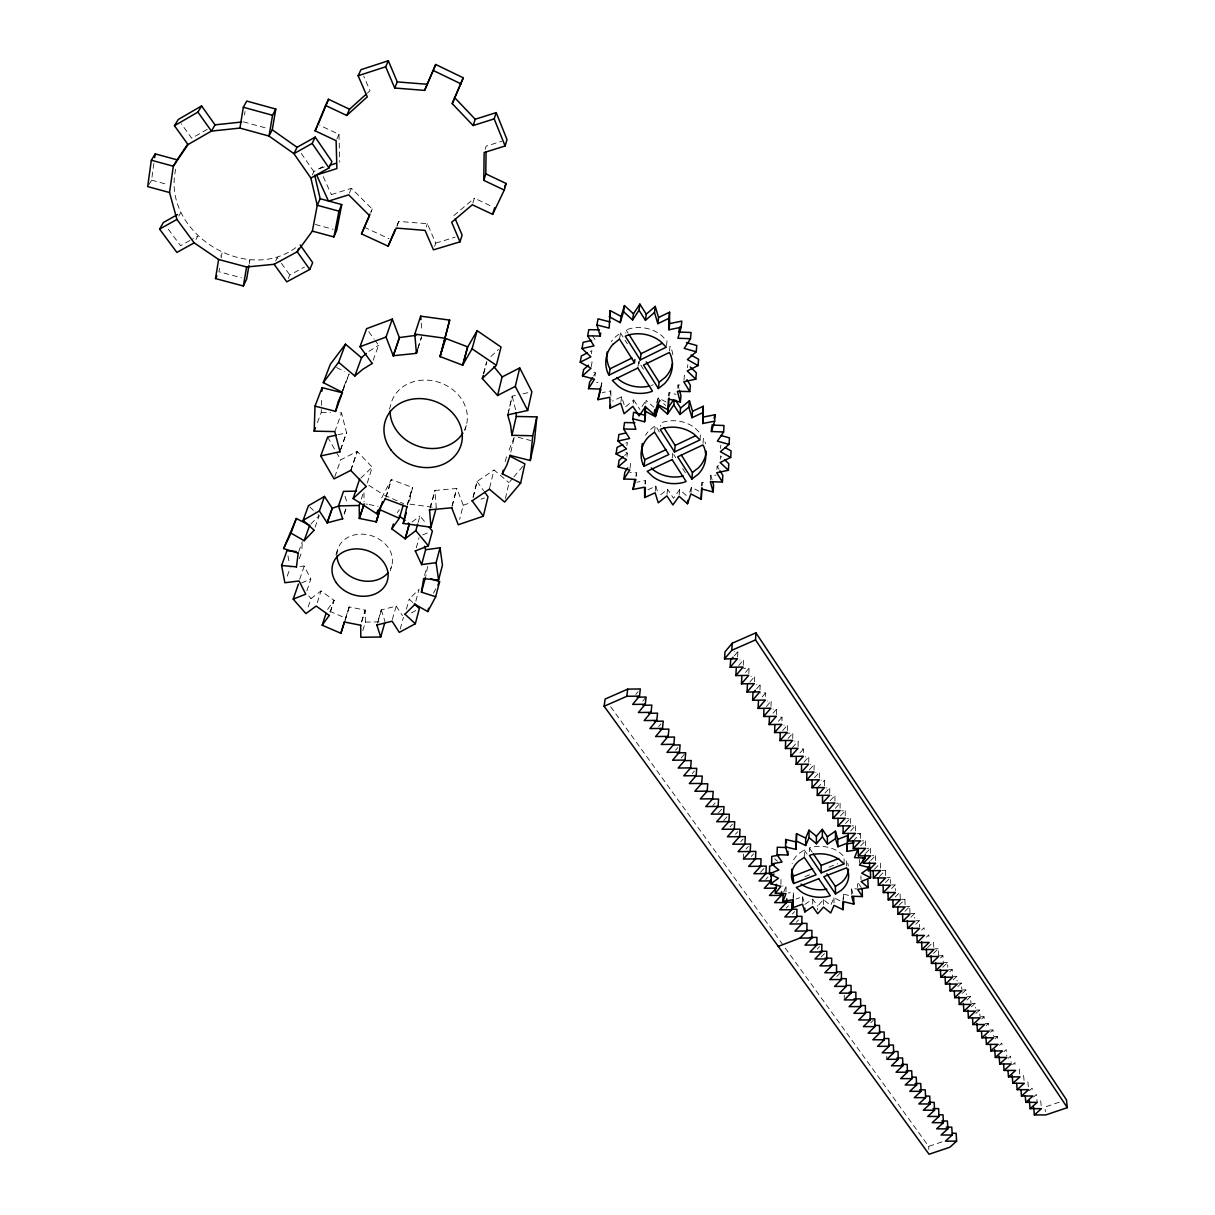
<?xml version="1.0" encoding="UTF-8"?>
<svg xmlns="http://www.w3.org/2000/svg" width="1215" height="1215" viewBox="0 0 1215 1215"><rect width="100%" height="100%" fill="white"/><g stroke="black" fill="none" stroke-linecap="round" stroke-linejoin="round"><path stroke-width="0.75" stroke-dasharray="5 3.75" d="M809.403 851.745L809.403 848.024L811.18 847.387A28.522 21.748 0.5 0 1 839.246 852.14L844.045 856.529L844.121 863.941M834.933 801.11L834.933 795.552L831.394 795.597M802.432 902.274L802.462 896.624L796.205 898.994M804.3 857.441L804.482 849.877L798.817 853.568A28.416 21.673 0.5 0 0 792.165 863.576M829.739 793.425L829.769 787.867L826.215 787.912M824.529 785.695L824.56 780.167L821.006 780.197M793.319 897.839L793.38 892.205L788.216 892.995M819.29 777.934L819.335 772.406L815.781 772.451M814.02 770.143L814.096 764.63L810.526 764.675M785.984 891.78L786.059 886.145L782.536 885.978M780.926 884.459L781.017 878.84M808.734 762.306L808.825 756.808L805.241 756.854M669.009 396.227L669.085 392.597L675.874 394.359M803.449 752.601L803.525 748.941L799.941 748.987M798.073 746.526L798.194 741.044L794.61 741.089M792.712 738.568L792.848 733.101L787.442 733.177M787.32 730.58L787.472 725.127L783.857 725.188M701.951 485.772L702.057 482.34L706.993 483.6M781.959 720.753L782.065 717.123L778.45 717.169M317.388 422.653L321.231 412.447L321.413 407.131M321.474 405.354L321.717 398.277M776.446 714.496L776.643 709.059L773.013 709.12M793.076 900.163L793.38 892.205M770.978 706.386L771.191 700.979L767.561 701.025M765.556 696.438L765.708 692.839L760.241 692.93M759.952 690.059L760.195 684.668L756.55 684.728M743.352 859.02L743.641 853.416M754.394 681.843L754.667 676.466L751.007 676.527M748.82 673.566L749.108 668.204L743.61 668.311M743.216 665.273L743.519 659.912L739.844 659.988M737.566 656.92L737.9 651.589L734.209 651.65M720.586 448.456L720.784 445.191M720.328 459.209L720.541 455.929L723.29 458.511M716.911 469.43L717.123 466.135L720.465 465.436M710.471 480.107L710.821 475.141L715.954 475.247M427.604 566.479L425.949 575.637M701.799 485.651L702.057 482.34M703.014 443.338L703.394 438.463L704.396 440.21A32.289 28.173 5.6 0 1 705.551 443.794M699.962 439.936L700.554 433.527L694.874 427.893A32.289 28.173 5.6 0 0 662.889 422.182L660.914 423.048L660.565 426.268M842.876 902.138L843.544 894.179L848.586 895.379M691.016 492.257L691.426 487.276L698.792 491.118M679.215 494.611L679.671 489.63L686.688 495.826M687.508 367.796L687.812 364.637M683.954 380.204L684.409 375.45L686.111 378.229M667.035 494.232L667.536 489.25L658.986 496.16M677.697 388.162L678.016 384.973L683.301 385.079M672.26 457.949L672.745 453.043M668.751 395.801L669.085 392.597M655.295 491.149L655.827 486.167L646.927 490.222M669.495 350.922L670.012 346.229L671.06 348.067A33.23 29.737 8.4 0 1 672.943 355.737M659.107 403.061L659.472 399.872L665.668 405.461M666.443 345.622L667.05 341.02L661.157 335.097A33.23 29.737 8.4 0 0 628.216 329.144L626.196 330.055L625.74 333.153M657.68 402.636L658.226 397.837L667.354 402.681M654.536 432.145L655.265 425.675M644.952 483.889L645.332 480.593L637.085 482.173M636.326 476.159L636.736 472.863L629.902 472.589M645.773 403.562L646.167 400.358L653.64 407.086M629.978 468.413L630.615 463.492L628.671 466.454M638.042 366.444L638.665 361.721L645.454 372.458M633.273 403.198L633.698 399.993L624.981 407.329L621.64 396.773L612.542 401.072M639.075 363.892L639.485 360.764M626.986 456.369L627.411 453.104L622.961 450.674M626.925 445.632L627.365 442.366L624.404 443.824M148.64 184.999L151.571 180.154L153.925 163.266M620.956 401.573L621.64 396.773M175.75 169.189C161.139 231.746 245.825 285.798 296.931 246.827M610.31 394.1L610.796 390.911L602.336 392.597M619.498 339.061L620.607 332.713L614.289 337.876A33.109 29.631 8.4 0 0 611.327 341.643M302.231 543.652L301.7 552.05M601.121 387.539L601.881 382.771L596.611 382.573M219.49 268.302L218.928 271.765L241.436 277.779M221.191 257.929L222.041 252.735L220.325 256.107M244.504 114.924L245.066 111.461M594.97 376.058L595.487 372.899L590.384 371.486M591.295 366.626L592.085 361.918L589.017 360.217M591.386 353.702L591.918 350.588L588.895 352.122M249.288 263.655L249.88 260.192L248.24 263.594M381.662 497.861L391.291 479.56L412.568 487.458L408.908 503.997L436.291 507.703L434.894 490.48L456.825 488.46L463.234 505.243L459.604 519.428M505.41 498.515L509.024 482.674L512.669 478.33M510.816 452.147L514.416 436.58M342.843 390.41L345.136 382.725M505.197 461.594L507.232 453.939M489.675 487.625L494.034 469.977L509.024 482.674M507.703 414.862L512.183 396.166L515.768 395.361M508.189 413.358L512.183 396.166M473.03 497.315L476.979 481.489L494.034 469.977M473.212 497.208L477.176 481.398M451.995 506.123L456.612 488.506M452.208 506.078L456.825 488.46M483.54 373.445L486.653 361.751M483.722 373.613L486.82 361.903M424.597 575.47L426.83 567.041M464.935 430.292L466.773 423.428M514.203 437.354L508.037 452.572M415.849 601.076L419.099 589.245L409.121 599.101L412.963 602.655M406.357 609.171L409.349 598.934M400.221 629.006L403.471 617.205M430.004 508.098L434.894 490.48M430.231 508.098L435.122 490.48M600.407 388.025L601.881 382.771M416.32 547.813L418.993 537.82M392.293 619.635L396.227 606.118L381.267 609.884L377.364 623.341M418.127 522.511L419.98 515.995L426.738 524.197M377.516 623.325L381.419 609.854M390.258 570.837L391.716 565.856M407.192 504.984L412.356 487.397M407.405 505.03L412.568 487.458M635.749 476.174L636.736 472.863M362.845 630.539L365.366 622.11L365.229 610.143L349.161 606.893L345.622 618.131L327.093 610.097L334.11 600.362L321.049 590.93L311.01 598.539L307.623 608.563M361.538 621.898L365.077 610.127M361.69 621.913L365.229 610.143M385.854 497.072L391.291 479.56M386.066 497.178L391.488 479.667M344.984 620.333L349.161 606.893M345.136 620.379L349.328 606.953M472.832 203.118L474.382 198.182L492.941 206.93M485.149 149.339L486.167 146.134L501.81 141.244M417.763 348.432L421.468 336.889M418.006 348.432L421.696 336.889M330.191 611.995L333.973 600.271M330.328 612.071L334.11 600.362M656.556 403.016L658.226 397.837M658.363 403.304L659.472 399.872M389.423 409.273L390.531 405.871A39.199 33.58 19 0 1 438.98 382.33A39.199 33.58 19 0 1 464.555 430.08M361.326 499.016L362.905 494.186M367.295 482.963L372.23 467.152L357.164 451.388L340.732 459.832L334.657 477.176M335.932 554.83L337.557 549.879M344.285 513.915L345.926 509.055M434.606 246.478L435.729 243.106L427.376 223.712L398.763 221.403L396.561 226.324M317.282 602.716L321.049 590.93M344.134 513.93L345.759 509.07M350.816 470.6L357.301 451.57M350.695 470.418L357.164 451.388M689.756 492.181L691.426 487.276M306.879 590.839L310.782 579.084L304.251 565.962L298.981 566.676M426.222 227.053L427.376 223.712M299.665 579.327L304.251 565.962M315.08 527.173L319.196 515.707L315.156 511.955M340.489 449.823L346.533 432.661L341.521 412.872L337.831 412.796M340.565 450.021L346.533 432.661M373.157 360.263L378.594 345.273L375.314 340.747M299.361 558.642L301.685 551.914M298.708 551.656L302.262 541.693M287.241 576.107L290.218 567.845M334.793 431.796L341.521 412.872M342.873 390.85L349.115 373.931L342.19 390.759M396.91 226.4L398.763 221.403M783.66 892.25L786.059 886.145M372.17 209.026L370.848 212.321L372.17 209.026L351.439 188.295L331.361 194.567L329.918 197.848M349.373 193.185L351.439 188.295M288.274 278.417L289.793 275L304.509 267.057M839.899 900.725L833.946 897.87L830.604 905.418L823.436 899.556L817.649 906.177L817.68 909.944M336.828 139.118L338.985 134.379L319.712 125.297M275.699 260.906L277.248 257.519L280.392 261.893M312.346 174.823L313.834 171.588L323.706 166.106M433.436 593.209L436.079 588.273M195.964 239.507L197.756 236.166L191.499 239.644M178.757 216.103L180.61 212.807M593.528 376.027L595.487 372.899M642.006 406.448L646.167 400.358M679.671 489.63L673.52 498.272L667.536 489.25M397.229 512.654L399.37 509.677M310.873 523.984L318.968 515.889M635.779 694.479L638.057 691.715M642.689 701.192L646.107 697.045M658.667 726.585L660.96 723.867M513.899 476.887L523.65 465.299M734.27 655.872L737.9 651.589M738.69 665.592L743.519 659.912M675.555 750.247L677.833 747.59M745.478 672.442L749.108 668.204M681.129 758.069L685.7 752.753M749.837 682.071L754.667 676.466M756.581 688.859L760.195 684.668M692.201 773.591L694.479 770.963M762.094 697.015L765.708 692.839M766.361 706.492L771.191 700.979M773.029 713.19L776.643 709.059M778.45 721.224L782.065 717.123M712.886 805.484L715.164 802.902M782.657 730.564L787.472 725.127M718.278 813.032L721.71 809.19M788.034 738.507L792.848 733.101M723.654 820.565L727.071 816.738M792.18 747.772L798.194 741.044M730.139 826.777L732.417 824.241M799.91 752.951L803.525 748.941M735.455 834.234L737.733 831.713M803.996 762.124L808.825 756.808M740.755 841.661L743.033 839.14M809.281 769.915L814.096 764.63M746.025 849.042L748.303 846.551M814.521 777.676L819.335 772.406M751.265 856.393L753.543 853.917M817.346 788.019L824.56 780.167M824.955 793.091L829.769 787.867M760.544 872.233L763.962 868.543M830.134 800.731L834.933 795.552M765.723 879.478L767.986 877.033M835.282 808.355L840.081 803.191L836.558 803.221M840.4 815.933L845.215 810.785L841.691 810.83M845.503 823.466L850.318 818.363L846.794 818.394M850.591 830.969L855.39 825.896L851.882 825.927M786.181 908.137L788.444 905.737M853.249 840.977L860.448 833.384L856.94 833.429M792.362 914.029L794.64 911.645M860.676 845.883L865.475 840.856L861.982 840.886M796.265 922.276L798.544 919.892M865.688 853.279L870.487 848.283L866.994 848.313M870.669 860.66L875.468 855.679L871.99 855.709M874.436 869.226L880.419 863.03L880.571 868.695M879.371 876.516L885.371 870.365L885.522 876.03M817.315 949.006L819.578 946.667M885.492 882.561L890.276 877.655L890.443 883.335M821.097 957.055L824.499 953.578M891.582 888.575L895.166 884.915L895.349 890.595M895.258 896.989L900.042 892.129L900.3 899.723M898.903 905.357L904.886 899.328L905.114 905.418M836.862 976.42L840.279 972.987M904.932 911.296L909.716 906.481L910.02 914.105M910.931 917.203L914.515 913.619L914.713 918.191M915.715 924.281L919.299 920.712L919.573 926.817M921.669 930.128L924.068 927.774L924.281 932.361M926.407 937.16L928.807 934.806L929.019 939.392M927.546 947.654L933.515 941.792L933.834 947.943M933.439 953.426L938.208 948.763L938.618 956.448M870.715 1022.802L873.433 1020.16M940.501 958.012L942.886 955.704L943.311 963.389M942.779 967.216L947.548 962.599L947.806 967.231M949.796 971.772L952.18 969.479L952.636 977.194M953.213 979.746L956.782 976.313L957.071 980.961M957.815 986.55L961.384 983.132L961.779 989.329M962.386 993.308L965.955 989.921L966.259 994.569M966.943 1000.051L970.496 996.665L970.937 1002.876M971.468 1006.749L975.038 1003.393L975.372 1008.055M975.979 1013.432L979.548 1010.075L980.004 1016.302M360.825 478.118L372.23 467.152M490.89 356.527L498.499 349.419M981.659 1018.96L984.044 1016.742L984.393 1021.42M986.14 1025.582L988.509 1023.379L988.873 1028.057M990.59 1032.188L992.959 1029.986L993.46 1036.228M995.024 1038.749L997.394 1036.562L997.773 1041.24M999.444 1045.28L1001.813 1043.108L1002.193 1047.801M1003.833 1051.795L1006.202 1049.623L1006.734 1055.881M1008.207 1058.28L1010.576 1056.124L1011.123 1062.381M1012.566 1064.72L1014.935 1062.578L1015.345 1067.286M367.295 93.206L370.013 90.73L363.741 76.165M1029.333 1090.675L1032.173 1088.154L1032.629 1092.877M1033.601 1096.993L1036.425 1094.472L1037.2 1102.354M624.631 455.519L627.411 453.104M453.863 215.602L474.382 198.182M412.022 522.01L419.98 515.995M368.98 351.332L378.594 345.273M804.862 904.385L812.698 899.13L817.649 906.177M207.249 129.322L191.727 138.267L181.369 123.824M189.935 240.509L180.564 245.719L167.67 228.314M411.414 612.892L419.357 608.594M651.346 385.535L653.199 384.715M301.533 582.911L310.782 579.084M422.683 534.889L429.138 532.322M804.938 876.623L811.817 873.934M828.949 867.161L837.651 863.759M463.234 505.243L470.311 502.813M480.927 499.168L484.466 497.953M785.239 948.08L928.685 1146.368L942.491 1141.69M1059.267 1102.187L1044.9 1107.047L1045.386 1111.786M319.545 168.536L324.587 166.926M435.729 243.106L455.078 237.229M337.983 434.757L346.609 432.859M522.936 393.781L528.312 392.582M365.366 622.11L379.688 621.883M881.893 870.396L885.371 870.365M886.813 877.686L890.276 877.655M891.719 884.93L895.166 884.915M901.454 899.358L904.886 899.328M906.284 906.512L909.716 906.481M911.098 913.634L914.515 913.619M915.882 920.727L919.299 920.712M934.821 948.778L938.208 948.763M939.514 955.719L942.886 955.704M944.161 962.614L947.548 962.599M948.809 969.494L952.18 969.479M953.426 976.328L956.782 976.313M958.027 983.148L961.384 983.132M962.599 989.921L965.955 989.921M967.17 996.68L970.496 996.665M971.696 1003.393L975.038 1003.393M976.222 1010.09L979.548 1010.075M980.718 1016.758L984.044 1016.742M985.198 1023.379L988.509 1023.379M989.648 1029.986L992.959 1029.986M994.098 1036.562L997.394 1036.562M321.231 412.447L330.45 412.644M851.7 894.361L851.563 888.727L856.879 888.894M365.943 504.043L367.462 504.225M369.132 504.483L378.093 506.458M518.091 437.309L530.773 440.529M151.571 180.154L167.852 184.574M315.308 224.471L333.153 229.301M243.38 121.834L266.844 128.274M384.517 495.173L403.638 503.724M364.181 227.19L388.997 238.687M336.57 367.522L344.407 371.532M368.828 485.332L382.771 494.338M774.669 858.853L777.539 861.298M309.764 506.959L313.804 510.71M308.716 595.912L311.01 598.539M368.783 331.695L374.235 339.243M476.979 481.489L483.6 490.632M610.674 706.75L784.131 946.546M281.424 263.351L289.793 275M301.244 153.379L313.834 171.588M804.284 849.953L808.233 855.77M809.403 848.024L812.349 852.368M633.698 399.993L639.941 409.501M396.227 606.118L402.438 615.61M861.238 887.618L857.486 881.847L857.638 887.482M659.35 432.054L655.447 425.539L649.266 430.414A32.182 28.067 5.6 0 0 645.514 435.243M673.733 454.592L675.722 457.706M682.693 468.61L686.672 474.837M620.394 332.819L627.365 343.845M626.196 330.055L628.17 333.214M592.343 335.37L595.031 339.653M717.123 466.135L719.022 469.233M327.64 437.051L340.732 459.832M323.236 176.661L331.361 194.567M512.259 396.363L515.692 410.138M344.999 496.191L347.034 502.585M381.267 609.884L385.064 621.791M655.827 486.167L658.469 494.505M802.462 896.624L804.376 902.836M678.016 384.973L679.003 388.542M710.821 475.141L712.203 480.214M851.563 888.727L853.219 894.999M287.955 555.832L289.246 562.697M1040.678 1100.775L1041.149 1105.513M1027.89 1081.806L1028.482 1088.093M1023.592 1075.427L1024.169 1081.715M1019.264 1069.018L1019.841 1075.29M421.241 323.099L421.939 331.771M928.685 1146.368L928.822 1149.512M860.934 875.878L861.04 879.645M859.324 859.461L859.43 863.197M338.985 134.379L339.744 162.142M886.753 1056.2L886.828 1059.313M875.468 855.679L875.635 863.212M846.475 865.976L846.369 860.357L847.189 861.708A28.522 21.748 0.5 0 1 848.343 865.9M610.796 390.911L610.978 399.978M870.487 848.283L870.593 853.917M843.544 894.179L843.635 899.829M865.475 840.856L865.566 846.475M860.448 833.384L860.524 839.003M833.946 897.87L834.022 903.535M855.39 825.896L855.451 831.5M645.332 480.593L645.378 484.026M363.984 492.789L364.075 502.008M850.318 818.363L850.363 823.952M823.436 899.556L823.481 905.221M845.215 810.785L845.245 816.374M844.258 995.282L844.273 998.365M840.081 803.191L840.097 808.765M812.698 899.13L812.714 904.78M336.904 554.389A28.234 23.039 17.8 0 1 370.043 535.283A28.234 23.039 17.8 0 1 390.638 568.666"/><path stroke-width="1.5" d="M809.023 837.621L809.023 830.194L816.389 836.3L816.419 843.742L809.023 837.621L805.667 845.519L796.463 841.084L796.524 833.657L805.682 838.092L805.667 845.519M609.186 316.705L620.212 322.628L621.138 316.477L610.173 310.569L609.171 328.126L596.96 324.952L598.008 318.816L610.143 321.975M610.158 317.085L610.173 310.569M853.644 896.579L853.826 904.112L843.681 901.712L843.013 909.686L834.052 905.418L830.696 912.966L823.497 907.104L817.695 913.726L812.714 906.663L804.846 911.933L804.846 908.167M829.875 965.059L836.558 965.029L836.558 972.699L824.818 972.744L831.652 965.819L831.683 958.164L824.985 958.195M878.172 877.746L878.354 885.31L885.568 877.913L873.388 878.02L880.617 870.578L868.406 870.684L875.635 863.212L863.394 863.318L870.623 855.8L858.367 855.907L865.596 848.359L853.31 848.48L860.554 840.886L848.237 841.008L855.466 833.369L843.134 833.49L850.378 825.82L838.016 825.957L845.245 818.242L832.867 818.378L832.867 810.937M702.71 423.503L703.227 417.064L715.103 414.74L714.648 421.18L702.71 423.503L703.288 406.266L692.55 411.262L691.988 417.687L702.786 412.69M703.227 417.064L703.288 406.266M831.652 965.819L819.897 965.879L826.747 958.924L826.777 951.269L820.064 951.299M832.867 818.378L840.097 810.618L827.688 810.754L827.719 803.328M423.701 578.507L421.392 592.328M795.977 841.934L785.68 839.474L785.589 846.916L795.931 849.376L796.524 833.657M827.688 810.754L834.933 802.963L822.494 803.115L822.54 795.688M826.747 958.924L814.961 958.984L821.796 951.983L821.856 944.344L815.144 944.374M804.846 911.933L802.432 904.157L793 907.696L793.076 900.163M793.699 883.518L792.909 882.257A28.522 21.703 0.5 0 1 798.787 861.025L804.3 857.441L816.085 874.8L793.699 883.518L792.97 874.77A28.401 21.657 0.5 0 1 791.618 869.211M822.494 803.115L829.739 795.278L817.27 795.415L817.346 788.019M821.796 951.983L809.995 952.044L816.845 945.027L816.92 937.388L810.177 937.433M644.603 421.787L645.393 415.348L633.592 412.325L632.757 418.75L644.603 421.787L645.332 406.175M645.393 415.348L645.484 408.164M786.181 847.523L777.251 847.25L777.114 854.692L787.867 855.026L787.912 851.305M816.845 945.027L804.998 945.088L811.848 938.026L811.954 930.401L806.881 930.432M369.983 213.977L361.508 233.872L388.147 246.189L396.287 228.071L425.053 230.394L433.482 249.85L459.999 241.831L451.691 222.269L472.316 204.773L492.683 214.356L504.255 190.056L483.767 180.352L484.147 152.528L505.106 145.982L507.019 139.619L496.206 112.615L475.232 119.252L473.121 125.54L452.223 103.624L463.28 77.806L435.714 64.501L424.612 90.396L394.693 88.012L385.671 66.764L388.329 60.75L360.946 69.695L358.136 75.755L367.279 96.881L346.715 115.455L325.574 105.447L328.536 99.281L349.555 109.244L365.928 94.436M483.767 180.352L485.787 173.851L486.091 151.678M817.27 795.415L824.514 787.548L812.015 787.7L812.121 780.319M793 907.696L793.304 899.723L782.946 901.302L783.052 893.784M778.283 946.394L800.002 938.086L806.851 930.994L806.957 923.385L801.885 923.415M812.015 787.7L819.275 779.787L806.745 779.939L806.866 772.573M600.407 388.025L597.947 399.659L609.839 397.275L610.067 408.194L620.744 403.167L624.1 413.738L632.848 406.387L639.12 415.925L645.378 406.767L654.141 414.634L657.497 404.246L668.189 409.911L668.402 398.991L680.339 402.059L680.962 395.665L679.489 390.319M668.979 398.049L668.189 409.911M782.946 901.302L785.968 893.648L775.352 893.147L775.459 887.512M806.851 930.994L794.959 931.07L801.809 923.932L801.946 916.338L796.873 916.368M774.304 864.412L769.627 866.31L769.46 873.782L778.845 870.001L771.631 863.865L771.783 856.408L778.709 855.208M801.809 923.932L789.902 924.007L796.767 916.839L796.919 909.26L791.831 909.291M806.745 779.939L814.004 771.981L801.444 772.148L801.596 764.782M775.352 893.147L780.896 886.343L770.75 883.761L770.826 880.025M796.767 916.839L784.829 916.915L791.679 909.716L791.861 902.138L785.057 902.198M801.444 772.148L808.704 764.144L796.129 764.311L796.296 756.975M791.679 909.716L779.726 909.792L786.591 902.563L786.682 898.781M796.129 764.311L803.388 756.262L790.768 756.429L790.965 749.108M790.768 756.429L798.027 748.349L785.406 748.531L785.619 741.226M786.591 902.563L774.608 902.639L781.458 895.364L781.579 891.597M634.762 479.485L632.969 489.417L644.558 487.2L644.679 497.543L655.113 492.804L658.287 502.828L666.868 495.887L672.882 504.939L679.063 496.267L687.523 503.739L690.879 493.913L701.237 499.304L701.556 488.977L713.129 491.908L713.585 485.271L712.658 481.899M701.906 487.504L701.237 499.304M340.048 451.919L334.763 431.583L314.184 431.158L315.004 406.144L322.081 387.631L342.341 392.764M785.406 748.531L792.666 740.391L780 740.573L780.243 733.283M781.458 895.364L769.46 895.455L776.309 888.15L776.431 884.368M321.96 391.184L322.081 387.631M776.309 888.15L764.281 888.241L771.145 880.89L771.404 873.357L764.554 873.418M780 740.573L787.259 732.402L774.578 732.584L774.836 725.325M771.145 880.89L759.086 880.981L765.951 873.6L766.24 866.082L759.36 866.143M765.951 873.6L753.862 873.707L760.727 866.28L761.046 858.777L754.151 858.838M774.578 732.584L781.837 724.368L769.125 724.565L769.414 717.306M760.727 866.28L748.622 866.386L755.487 858.914L755.821 851.426L738.067 851.639L744.932 844.091L745.311 836.634L727.405 836.755L734.27 829.131L734.695 821.704L727.739 821.78M769.125 724.565L776.385 716.303L763.643 716.501L763.946 709.256M763.643 716.501L770.902 708.193L758.13 708.391L758.464 701.177M758.13 708.391L765.404 700.053L752.601 700.25L752.966 693.051L755.381 690.257M1033.601 1107.032L1034.36 1114.914L1045.705 1114.945L1067.332 1107.655L755.548 639.895L755.912 632.818L732.25 643.206L725.006 651.817L724.52 658.925L737.459 658.697L730.185 667.278L743.109 667.05L735.834 675.586L748.713 675.358L741.454 683.848L754.302 683.635L747.043 692.064L759.861 691.851L752.601 700.25M747.043 692.064L747.422 684.88M865.186 854.373L865.308 858.109L854.525 857.608L857.79 849.695L847.174 851.35L847.478 835.601L837.818 839.322L837.925 846.764L847.63 843.043M713.129 491.908L710.35 481.748L722.409 482.021L716.698 472.726L728.408 470.266L728.787 463.674L724.656 459.802M728.408 470.266L720.115 462.49L730.701 457.432L731.066 450.887L725.188 447.621M741.454 683.848L741.864 676.679M730.701 457.432L720.374 451.722L729.076 444.371L729.456 437.856L721.148 435.562M735.834 675.586L736.275 668.432M755.487 858.914L743.352 859.02L750.217 851.518L750.581 844.045L732.751 844.212L739.616 836.634L740.011 829.192L722.044 829.268L728.909 821.598L729.349 814.187L722.378 814.263M729.076 444.371L717.397 441.151L723.608 431.993L724.019 425.523L711.853 425.053M722.409 482.021L722.819 475.399L719.979 470.767M728.909 821.598L716.653 821.735L723.517 814.035L723.988 806.639L717.002 806.714M730.185 667.278L730.655 660.14L733.07 657.285M724.52 658.925L731.794 650.298L732.25 643.206M795.931 849.376L796.463 841.084M723.517 814.035L711.231 814.172L718.095 806.441L718.597 799.045L711.58 799.121M718.095 806.441L705.794 806.578L712.658 798.802L713.175 791.421L706.158 791.512M723.608 431.993L711.382 431.522L711.732 426.662M712.658 798.802L700.311 798.938L707.191 791.117L707.722 783.766L700.691 783.842M707.191 791.117L694.828 791.269L701.693 783.417L702.255 776.066L695.208 776.157M701.693 783.417L689.3 783.569L696.165 775.656L696.757 768.336L689.695 768.427M691.867 479.059L677.681 456.84L702.878 444.963L703.895 446.71A32.425 28.234 5.6 0 1 698.018 474.366L691.867 479.059L692.429 472.468L681.326 455.048M696.165 775.656L683.756 775.823L690.621 767.88L691.244 760.56L684.167 760.651M680.339 402.059L677.378 391.336L689.771 391.579L683.802 381.783L695.815 379.141L687.219 370.955L698.033 365.578L698.579 359.276L691.001 355.008M687.523 503.739L687.796 500.413M695.815 379.141L696.362 372.808L690.257 366.976M690.621 767.88L678.183 768.032L685.047 760.058L685.7 752.753L676.831 752.875M698.033 365.578L687.371 359.564L696.241 351.773L696.787 345.531L686.521 342.645M689.771 391.579L690.348 385.216L686.946 379.627M688.844 407.131L689.421 400.737L680.582 408.058L679.96 414.482L688.844 407.131L691.988 417.687M685.047 760.058L672.578 760.226L679.443 752.191L680.111 744.917L673.004 745.008M696.241 351.773L684.197 348.401L690.5 338.712L691.077 332.5L678.562 332.029L680.187 326.577M679.443 752.191L666.959 752.358L673.824 744.294L674.522 737.034L665.607 737.156M674.538 451.934L660.201 429.503L662.19 428.637A32.425 28.234 5.6 0 1 694.327 434.378L699.962 439.936L674.538 451.934L675.176 445.419L663.967 427.847M510.057 455.412L530.287 460.515L532.732 435.76L536.848 416.882L516.329 416.456L515.995 412.584M536.848 416.882L534.403 441.455L530.287 460.515M673.824 744.294L661.294 744.476L668.174 736.366L668.888 729.106L659.958 729.243M644.74 410.974L655.401 416.608L658.743 406.25L667.475 414.118L673.809 404.944L674.295 400.145M681.175 327.291L681.797 321.109L669.617 323.615L668.933 329.781L681.175 327.291L677.924 338.241L690.5 338.712M668.174 736.366L655.614 736.548L662.494 728.393L663.238 721.148L654.293 721.285M667.475 414.118L668.144 407.693L673.399 400.084M662.494 728.393L649.904 728.575L656.783 720.374L657.558 713.159L648.582 713.296M656.783 720.374L644.178 720.571L651.043 712.324L651.847 705.125L642.856 705.262M668.888 318.345L669.571 312.194L658.591 317.51L657.847 323.661L668.888 318.345L668.933 329.781M658.363 388.542L643.54 365.092L669.328 352.487L670.376 354.324A33.367 29.813 8.4 0 1 664.62 383.56L658.363 388.542L659.092 382.193L646.304 361.933M655.401 416.608L658.363 403.304M651.043 712.324L638.407 712.522L645.271 704.229L646.107 697.045L637.1 697.197M644.679 497.543L645.408 487.458M654.141 414.634L654.703 409.804M643.115 464.555A32.304 28.127 5.6 0 1 648.506 436.899L654.536 432.145L668.857 454.501L644.072 466.195L644.846 459.635L643.874 458.009A32.152 28.051 5.6 0 1 642.325 443.521M645.271 704.229L632.62 704.427L639.485 696.104L640.335 688.935L627.699 689.148L605.116 699.065L604.113 706.249L929.035 1154.25L949.826 1147.249L956.6 1141.174L956.144 1133.291L952.439 1133.276M654.49 312.513L655.25 306.393L646.259 314.153L645.454 320.304L654.49 312.513L657.847 323.661M604.113 706.249L626.803 696.301L627.699 689.148M632.969 489.417L635.916 479.454L623.918 478.968L624.783 472.392L627.699 467.942M640.259 359.929L625.3 336.251L627.32 335.325A33.367 29.813 8.4 0 1 660.413 341.309L666.276 347.171L640.259 359.929L641.08 353.671L629.173 334.778M613.256 344.027A33.367 29.813 8.4 0 0 607.986 373.4L609.11 375.086L634.458 362.662L634.883 359.519M632.605 319.955L633.471 313.804L624.464 305.557L623.553 311.663L632.605 319.955L639.014 310.235L639.849 304.115L646.259 314.153M623.918 478.968L629.765 470.053L618.162 466.879L619.058 460.333L623.234 456.719M625.512 433.117L618.875 434.545L617.964 441.03L629.643 438.509L623.629 429.017L624.51 422.562L634.913 422.774M187.55 144.433L177.117 159.833L155.231 153.88L151.328 160.228L147.668 186.609L169.523 192.517L176.919 219.399L194.172 242.848L218.609 259.478L246.615 266.981L274.134 264.293L297.204 251.778L312.377 231.123L317.252 205.274L320.183 198.713L314.685 175.203M154.7 157.631L155.231 153.88M618.162 466.879L626.545 459.635L616.111 453.954L617.023 447.439L622.931 444.538M169.523 192.517L173.335 166.212L177.117 159.833M610.067 408.194L610.553 404.99M609.11 375.086L610.067 368.783L609.049 367.067A33.109 29.631 8.4 0 1 607.287 351.743M248.984 265.371L246.615 279.161L243.349 286.011L215.511 278.569L218.609 259.478M239.932 128.091L243.319 107.239L246.766 101.073L275.805 109.061L272.266 129.762L269.001 136.05L239.932 128.091L211.425 131.099L188.006 144.57L173.335 166.212L151.328 160.228M599.466 329.857L588.774 329.66L587.696 335.841L600.225 336.069L600.726 332.971M597.947 399.659L600.878 389.119L588.531 388.648L589.594 382.3L592.54 377.607M243.349 286.011L246.615 266.981M275.805 109.061L272.555 115.273L269.001 136.05L293.939 153.667L310.843 178.043L317.252 205.274L338.939 211.167L341.749 204.576L320.183 198.713M588.531 388.648L594.454 379.217L582.486 375.891L583.58 369.588L588.44 365.214M582.486 375.891L591.022 368.206L580.238 362.222L590.855 356.83L582 348.553L583.109 342.341L591.629 340.413M580.238 362.222L581.347 355.965L587.392 352.882M335.507 411.52L338.21 401.588L342.463 392.156M312.377 231.123L333.912 236.94L338.939 211.167M341.749 204.576L336.722 230.258L333.912 236.94M489.402 489.235L504.62 502.038L520.643 483.099L524.865 463.857L510.103 456.308M435.82 509.48L430.976 527.204L403.213 523.452L406.888 506.792M449.671 320.122L440.119 356.603L449.671 320.122L420.679 316.158L414.801 334.11L416.411 353.368L417.474 350.072M507.703 414.862L527.674 410.473L531.897 391.792L519.716 367.932L502.235 376.908L493.867 366.611M503.268 470.129L502.357 473.789L520.643 483.099M516.314 416.259L511.925 435.319L532.732 435.76M527.674 410.473L515.297 386.4L519.716 367.932M451.737 507.824L458.252 524.743L483.342 516.208L488.005 496.738L484.694 492.166M502.114 376.726L497.603 395.437L515.297 386.4M510.118 455.215L506.913 464.889L502.251 473.956M415.029 604.311L427.756 611.601L435.699 596.717L439.587 581.681L430.748 578.872M482.218 378.472L496.343 365.32L501.036 347.05L477.131 330.693L467.76 346.928L462.596 365.183L472.073 348.811L477.131 330.693M423.701 578.659L438.585 580.026L442.457 565.081L440.027 547.798L425.69 549.727L424.506 546.249M427.756 611.601L428.622 608.244M438.585 580.026L436.109 562.667L440.027 547.798M497.725 395.619L482.385 378.624L483.281 375.283M376.711 625.042L392.111 621.199L399.295 632.392L415.317 623.751L419.357 608.594L414.239 603.855M425.493 577.064L421.438 592.191L435.699 596.717M425.645 549.575L421.635 564.58L436.109 562.667M415.317 550.972L428.363 545.824L432.373 531.046L429.001 526.946M462.809 365.305L467.547 346.822L445.601 338.438M408.301 523.027L409.258 523.908L405.127 538.746L415.819 530.682L417.671 524.151M360.688 625.269L360.825 637.298L380.72 636.994L384.578 623.477M298.207 553.038L296.445 567.01M405.248 538.853L409.379 524.014M504.255 190.056L506.154 183.511L485.787 173.851M492.683 214.356L494.627 207.719M403.213 523.452L406.311 512.836M391.762 528.798L399.31 518.334L403.167 505.349M405.005 538.625L391.913 528.889L393.371 523.999M439.891 356.542L445.829 338.499M621.138 316.477L624.464 305.557M620.212 322.628L623.553 311.663M359.534 479.318L353.155 498.56L376.711 513.702L377.819 510.179M326 613.469L322.188 625.209L340.883 633.288L344.559 621.488M376.316 521.918L380.037 508.812M382.512 501.643L376.149 521.858L379.991 509.723L399.31 518.334M459.999 241.831L462.125 235.103L455.245 218.852M714.01 418.173L715.103 414.74M711.382 431.522L714.648 421.18M340.883 633.288L344.453 622.004L360.84 625.285M505.106 145.982L494.201 118.873L496.206 112.615M392.992 355.782L416.183 353.368L417.231 350.072M364.105 503.845L359.382 518.441L359.23 505.47L360.278 502.251M359.215 518.425L363.741 505.486M392.293 319.089L399.34 337.588L393.22 355.722L386.036 337.056L392.293 319.089L366.596 328.688L360.005 346.715L372.185 363.467M393.432 355.676L399.553 337.542L416.168 335.325M342.66 518.775L338.529 505.911L343.465 491.392L356.511 491.118M332.211 508.25L324.496 496.434L319.378 510.968L327.184 522.845L332.211 508.25L339.653 505.759M327.048 522.906L332.363 508.189M329.387 615.504L316.173 606.057L305.922 613.59L293.195 599.117L298.419 584.142M309.46 525.898L304.16 540.69L290.977 533.127L296.339 518.501L309.779 525.442M452.223 103.624L463.28 77.806M361.599 357.559L354.841 375.982L338.605 362.313L345.455 344.164L361.447 357.711L366.307 353.398M314.169 530.241L303.158 520.278L308.413 505.713L324.496 496.434M293.195 599.117L305.74 594.165L299.087 580.983L284.872 582.729L281.591 565.491L286.983 550.699L296.171 551.549M341.719 394.465L335.553 411.323L315.004 406.144M350.695 470.418L334.049 478.907L320.73 455.959L327.64 437.051L336.266 435.152M298.176 553.159L283.642 548.572L296.339 518.501M388.147 246.189L395.072 229.605M314.184 431.158L315.46 427.756M342.372 392.339L323.281 382.619L330.298 364.318L345.455 344.164M424.612 90.396L435.714 64.501M361.508 233.872L369.527 215.632L348.675 194.825L328.49 201.128L316.583 174.975L336.889 168.566L336.115 140.697L315.095 130.81L325.574 105.447M318.102 124.538L328.536 99.281M394.693 88.012L397.275 81.906L388.329 60.75M805.682 838.092L809.023 830.194M274.134 264.293L286.755 281.834L309.764 269.457L312.68 262.653L300.211 245.05M298.708 248.407L297.204 251.778L309.764 269.457M310.843 178.043L329.022 167.959L331.923 161.534L315.186 137.098L297.037 147.304L293.939 153.667L312.179 143.431L315.186 137.098M346.715 115.455L349.555 109.244M283.642 548.572L290.977 533.127M504.62 186.73L506.154 183.511M315.095 130.81L317.358 126.102M215.511 278.569L216.878 275.851M437.825 584.977L439.587 581.681M194.172 242.848L176.904 252.431L159.59 229.134L163.372 222.512L177.481 214.584M215.025 124.856L211.425 131.099L197.923 112.099L201.599 105.933L215.025 124.856L241.603 122.032M376.711 513.702L385.322 498.833M188.006 144.57L174.459 125.722L178.256 119.495L201.599 105.933M633.471 313.804L639.849 304.115M304.084 540.812L313.941 530.423M322.188 625.209L329.25 615.428M415.12 604.204L404.853 614.289M323.281 382.619L338.605 362.313M865.308 858.109L859.476 865.065L869.682 867.677L869.484 862.058M816.389 836.3L822.312 829.359L827.354 836.725L827.43 844.167L835.54 838.639L835.434 831.197L827.354 836.725M816.419 843.742L822.358 836.786L822.312 829.359M883.092 885.006L883.29 892.585L890.504 885.219L878.354 885.31M887.983 892.22L888.195 899.814L895.409 892.493L883.29 892.585M892.858 899.419L893.086 907.013L900.3 899.723L888.195 899.814M836.558 972.699L829.724 979.579L841.433 979.533L841.403 971.848L836.406 971.878M897.703 906.572L897.961 914.181L905.175 906.937L893.086 907.013M841.433 979.533L834.599 986.398L846.278 986.352L846.248 978.652L841.251 978.667M902.532 913.695L902.806 921.319L910.02 914.105L897.961 914.181M846.278 986.352L839.444 993.171L851.107 993.126L851.047 985.426L846.08 985.441M907.347 920.788L907.635 928.427L914.834 921.243L902.806 921.319M851.107 993.126L844.288 999.915L855.922 999.884L855.846 992.169L849.224 992.184M912.131 927.835L912.435 935.489L919.634 928.351L907.635 928.427M855.922 999.884L849.088 1006.627L860.706 1006.597L860.615 998.882L854.008 998.897M916.9 934.867L917.219 942.521L924.418 935.413L912.435 935.489M860.706 1006.597L853.887 1013.325L865.475 1013.295L865.369 1005.564L860.417 1005.58M921.638 941.868L921.988 949.538L929.171 942.46L917.219 942.521M865.475 1013.295L858.656 1019.977L870.229 1019.947L870.092 1012.217L865.156 1012.232M926.362 948.824L926.726 956.509L933.91 949.477L921.988 949.538M870.229 1019.947L863.394 1026.614L874.952 1026.584L874.8 1018.838L869.864 1018.853M931.054 955.765L931.434 963.449L938.618 956.448L926.726 956.509M354.689 376.134L362.981 369.178L372.382 363.361M874.952 1026.584L868.133 1033.206L879.66 1033.19L879.493 1025.43L874.572 1025.445M935.732 962.66L936.127 970.36L943.311 963.389L931.434 963.449M879.66 1033.19L872.841 1039.782L884.338 1039.767L884.155 1031.991L879.235 1032.006M940.395 969.524L940.805 977.24L947.989 970.314L936.127 970.36M884.338 1039.767L877.519 1046.328L889 1046.312L888.803 1038.536L883.897 1038.536M945.027 976.374L945.467 984.089L952.636 977.194L940.805 977.24M889 1046.312L882.196 1052.828L893.648 1052.828L893.42 1045.037L888.529 1045.052M949.644 983.178L950.1 990.908L957.268 984.044L945.467 984.089M893.648 1052.828L886.828 1059.313L898.265 1059.313L898.037 1051.522L893.147 1051.522M954.337 991.501L954.701 997.697L961.885 990.863L950.1 990.908M898.265 1059.313L891.461 1065.783L902.867 1065.768L902.608 1057.976L896.928 1057.976M958.817 996.71L959.303 1004.456L966.472 997.667L954.701 997.697M902.867 1065.768L896.062 1072.207L907.453 1072.207L907.18 1064.401L901.515 1064.401M963.374 1003.423L963.875 1011.184L971.043 1004.425L959.303 1004.456M907.453 1072.207L900.649 1078.616L912.025 1078.616L911.721 1070.795L906.071 1070.795M967.899 1010.121L968.431 1017.881L975.584 1011.153L963.875 1011.184M912.025 1078.616L905.221 1084.98L916.566 1084.995L916.262 1077.158L912.48 1077.158M972.532 1018.322L972.957 1024.549L980.11 1017.851L968.431 1017.881M353.155 498.56L366.155 486.456M916.566 1084.995L909.762 1091.328L921.092 1091.343L920.757 1083.507L915.123 1083.507M976.906 1023.41L977.468 1031.186L984.621 1024.534L972.957 1024.549M921.092 1091.343L914.288 1097.646L925.587 1097.661L925.253 1089.825L919.618 1089.825M981.507 1031.565L981.963 1037.807L989.116 1031.171L977.468 1031.186M925.587 1097.661L918.798 1103.949L930.082 1103.964L929.718 1096.112L925.982 1096.112M985.851 1036.577L986.428 1044.384L993.581 1037.792L981.963 1037.807M930.082 1103.964L923.294 1110.206L934.548 1110.221L934.168 1102.37L928.564 1102.37M990.407 1044.687L990.878 1050.929L998.031 1044.368L986.428 1044.384M934.548 1110.221L927.759 1116.448L938.998 1116.464L938.603 1108.612L932.999 1108.596M994.69 1049.639L995.313 1057.46L1002.451 1050.929L990.878 1050.929M938.998 1116.464L932.209 1122.66L943.417 1122.69L943.007 1114.823L939.286 1114.808M999.095 1056.124L999.732 1063.96L1006.871 1057.46L995.313 1057.46M943.417 1122.69L936.644 1128.841L947.837 1128.872L947.411 1121.005L941.838 1120.989M1003.605 1064.158L1004.122 1070.43L1011.26 1063.945L999.732 1063.96M947.837 1128.872L941.048 1135.007L952.226 1135.038L951.785 1127.156L946.212 1127.14M1007.964 1070.582L1008.496 1076.87L1015.634 1070.415L1004.122 1070.43M952.226 1135.038L945.437 1141.143L956.6 1141.174M1012.171 1075.412L1012.854 1083.279L1019.977 1076.87L1008.496 1076.87M489.554 489.098L471.952 500.914M1016.636 1083.37L1017.198 1089.658L1024.306 1083.279L1012.854 1083.279M1020.949 1089.718L1021.511 1096.006L1028.634 1089.673L1017.198 1089.658M1025.232 1096.036L1025.809 1102.339L1032.917 1096.021L1021.511 1096.006M1029.348 1100.76L1030.092 1108.642L1037.2 1102.354L1025.809 1102.339M1034.36 1114.914L1041.468 1108.657L1030.092 1108.642M613.332 344.088L619.498 339.061L634.458 362.662M692.444 472.483L698.534 467.775A32.273 28.158 5.6 0 0 706.204 451.16M770.918 876.273L773.985 874.086M770.75 883.761L778.466 878.278L769.46 873.782M869.682 867.677L861.708 873.221L870.623 877.731L870.38 870.229M835.495 893.967L841.099 890.413A28.628 21.779 0.5 0 0 847.341 869.196L846.521 867.844L823.785 876.683L835.495 893.967L835.388 886.449L826.899 873.904M174.459 125.722L197.923 112.099M303.158 520.278L319.378 510.968M159.59 229.134L176.919 219.399M610.067 368.783L631.937 358.03M641.08 353.671L662.114 343.329M616.111 453.954L626.5 448.882L617.964 441.03M644.846 459.635L666.23 449.535M675.176 445.419L695.42 435.836M659.107 382.224L665.319 377.227A33.215 29.722 8.4 0 0 672.548 363.498M731.794 650.298L755.548 639.895M327.336 522.784L342.827 518.744M870.623 877.731L861.086 881.513L868.133 887.603L857.684 889.365L862.392 896.579L851.745 896.245L853.826 904.112M793.775 876.03L812.622 868.649M821.188 872.886L809.403 855.481L811.195 854.828A28.628 21.779 0.5 0 1 839.352 859.613L844.121 863.941L821.188 872.886L821.143 865.399L838.715 858.534M360.005 346.715L386.036 337.056M835.404 886.464L840.977 882.895A28.507 21.748 0.5 0 0 848.465 869.211M358.136 75.755L385.671 66.764M329.645 165.331L336.373 163.205M473.121 125.54L494.201 118.873M582 348.553L593.983 345.865L587.696 335.841M320.73 455.959L339.957 451.737M451.95 507.779L429.29 509.86M771.631 863.865L782.05 862.058L777.114 854.692M847.022 843.893L854.069 842.785M338.529 505.911L359.23 505.47M626.803 696.301L639.485 696.104M779.969 895.045L783.371 895.015M800.002 938.086L811.848 938.026M623.629 429.017L635.825 429.26L632.757 418.75M397.275 81.906L427.027 84.26M281.591 565.491L296.445 566.873M359.549 518.456L375.982 521.812M414.801 334.11L444.204 338.135M407.116 506.852L385.109 498.727M440.346 356.663L462.383 365.077M243.319 107.239L272.555 115.273M433.345 70.546L461.077 83.911M399.158 515.98L405.187 520.369M472.073 348.811L496.343 365.32M272.266 129.762L297.037 147.304M366.338 486.592L350.558 470.235M404.975 614.213L415.317 623.751M651.255 467.912L653.457 470.038A32.152 28.051 5.6 0 0 683.27 476.022M616.749 377.5L619.027 379.733A33.094 29.616 8.4 0 0 649.721 385.975M454.456 97.443L475.232 119.252M415.819 530.682L428.363 545.824M472.149 500.823L483.342 516.208M312.179 143.431L329.022 167.959M822.358 836.786L827.43 844.167M813.321 853.811L821.143 865.399M755.912 632.818L1066.436 1099.757L1067.332 1107.655M675.479 400.145L680.582 408.058M673.809 404.944L679.96 414.482M639.014 310.235L645.454 320.304M415.226 550.835L421.681 564.732M643.1 464.57L644.072 466.195M507.642 414.649L510.573 425.053L511.94 435.532M376.863 625.026L380.72 636.994M655.25 306.393L658.591 317.51M689.421 400.737L692.55 411.262M835.54 838.639L837.925 846.764M596.96 324.952L600.225 336.069M835.434 831.197L837.818 839.322M785.68 839.474L786.591 842.724M785.589 846.916L787.867 855.026M429.518 509.86L430.976 527.204M420.679 316.158L420.952 319.621M867.89 880.07L868.133 887.603M862.179 889.061L862.392 896.579M873.236 870.472L873.388 878.02M847.052 845.762L847.174 851.35M868.33 866.918L868.406 870.684M842.876 902.138L843.013 909.686M863.318 857.669L863.394 863.318M858.276 848.404L858.367 855.907M853.249 840.977L853.31 848.48M848.192 833.52L848.237 841.008M843.104 826.018L843.134 833.49M669.571 312.194L669.617 323.615M838.001 818.5L838.016 825.957M462.869 433.132A39.199 33.58 19 0 1 419.464 446.604A39.199 33.58 19 0 1 390.076 411.171M826.792 889.167A28.401 21.657 0.5 0 1 800.974 884.14M388.223 572.508A28.234 23.039 17.8 0 1 357.559 579.616A28.234 23.039 17.8 0 1 336.92 555.908M637.829 368.024L612.39 380.462L618.101 386.066A33.245 29.692 8.4 0 0 650.572 391.898L652.44 391.063L637.829 368.024M672.092 459.589L647.215 471.298L652.713 476.614A32.304 28.127 5.6 0 0 684.273 482.218L686.095 481.429L672.092 459.589M818.743 878.749L796.281 887.482L800.943 891.643A28.522 21.703 0.5 0 0 828.645 896.305L830.285 895.728L818.743 878.749M391.108 450.112A39.73 33.838 18.7 0 0 458.678 450.583A39.73 33.838 18.7 0 0 419.631 398.596A39.73 33.838 18.7 0 0 391.108 450.112M336.16 582.517A28.507 23.161 17.6 0 0 384.745 586.238A28.507 23.161 17.6 0 0 359.23 548.983A28.507 23.161 17.6 0 0 336.16 582.517"/></g></svg>
